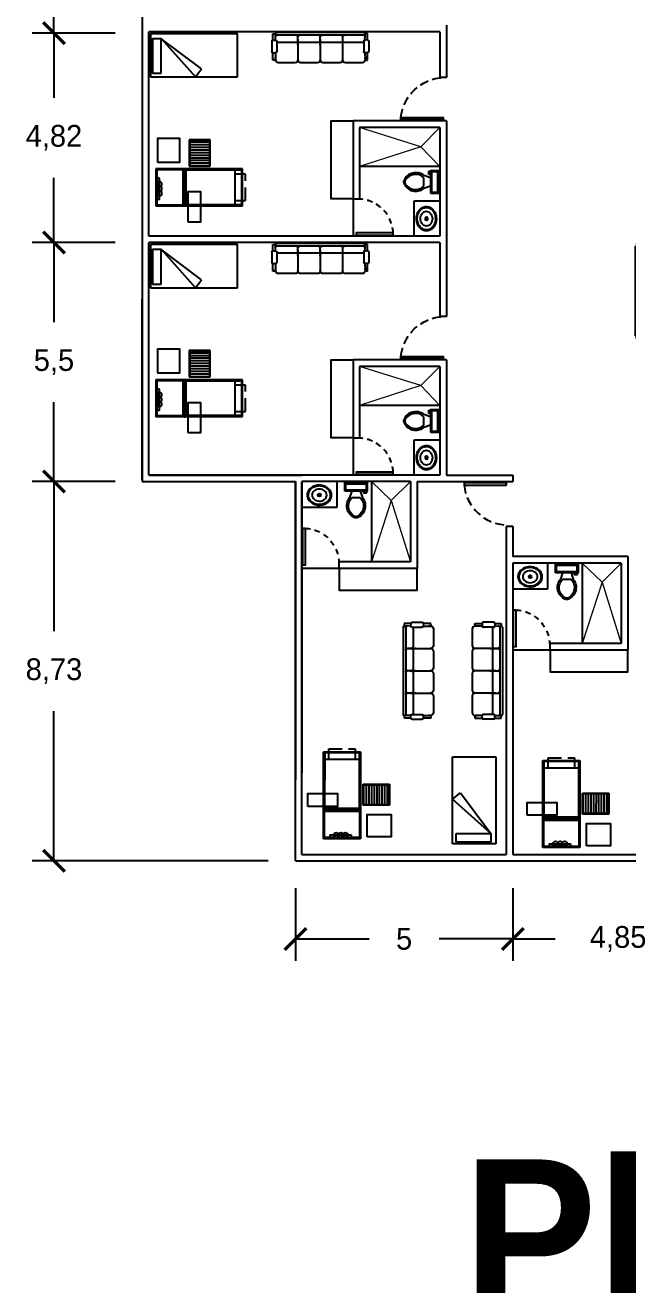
# Model space of a CAD drawing. Header units: millimetres. Extents: x -1615 to -538, y 177 to 397.
# Drawn here: x -1351.71 to -1337.84, y 299.51 to 328.48 of the extents above; entities that cross this region are included whole.
import ezdxf

# ---------------------------------------------------------------- set-up
doc = ezdxf.new("R2010")
doc.units = ezdxf.units.MM
for name, pattern in [('HIDDEN', [0.375, 0.25, -0.125]), ('HIDDEN2', [0.1875, 0.125, -0.0625]), ('OCULTA2', [0.3, 0.2, -0.1])]:
    doc.linetypes.add(name, pattern=pattern)
for name, color, linetype in [('MOB', 7, 'Continuous'), ('MUEB', 251, 'Continuous'), ('MUEBLES', 9, 'Continuous'), ('MUROS', 1, 'Continuous'), ('VENT', 4, 'Continuous'), ('VENTANAS', 4, 'Continuous')]:
    doc.layers.add(name, color=color, linetype=linetype)
doc.layers.add('venpu', color=7, linetype='Continuous', lineweight=15)
doc.styles.get("Standard").update_dxf_attribs({"font": 'stylu.ttf'})
doc.dimstyles.new('ISO-25', dxfattribs={"dimtxt": 0.5, "dimasz": 0.5, "dimexe": 0.5, "dimexo": 0.625, "dimtad": 0, "dimtih": 1, "dimtoh": 1, "dimtxsty": 'Standard', "dimblk": 'ARCHTICK', "dimcen": 2.5, "dimadec": 0, "dimazin": 0, "dimtfac": 1, "dimtmove": 0, "dimatfit": 3, "dimfxl": 0, "dimarcsym": 0})

# ---------------------------------------------------------------- blocks, each defined once
blk = doc.blocks.new('SILLON4')
at = {"layer": 'MOB'}
for p, q in [((0.609, 1.016), (0.262, 0.867)), ((0.719, 0.998), (0.696, 0.988)), ((0.706, 0.964), (0.699, 0.98)), ((0.763, 0.83), (0.706, 0.964)), ((0.706, 0.964), (0.72, 0.932)), ((0.763, 0.83), (0.706, 0.964)), ((0.719, 0.998), (0.751, 1.012)), ((0.751, 1.012), (0.818, 0.854)), ((-0.337, 0.611), (-0.684, 0.462)), ((0.136, 0.814), (-0.211, 0.665)), ((0.414, 0.34), (0.226, 0.778)), ((0.436, 0.289), (0.226, 0.777)), ((0.825, 0.6), (0.415, 0.424)), ((0.844, 0.576), (0.75, 0.797)), ((0.818, 0.854), (0.763, 0.83)), ((0.947, 0.62), (0.852, 0.84)), ((0.933, 0.586), (0.878, 0.562)), ((0.933, 0.586), (0.991, 0.452)), ((-0.81, 0.408), (-1.156, 0.26)), ((-0.81, 0.408), (-1.156, 0.26)), ((0.922, 0.396), (-0.922, -0.396)), ((-0.684, 0.29), (-0.72, 0.372)), ((-0.531, -0.066), (-0.696, 0.317)), ((-0.059, 0.137), (-0.247, 0.575)), ((0.898, 0.451), (-0.061, 0.038)), ((0.352, 0.398), (-0.058, 0.222)), ((0.358, 0.471), (0.37, 0.443)), ((0.397, 0.38), (0.436, 0.29)), ((0.891, 0.446), (0.481, 0.271)), ((0.878, 0.562), (0.909, 0.492)), ((0.909, 0.491), (0.936, 0.428)), ((0.991, 0.452), (0.936, 0.428)), ((-1.219, 0.167), (-1.251, 0.154)), ((-1.251, 0.154), (-1.183, -0.004)), ((-1.219, 0.167), (-1.196, 0.177)), ((-1.185, 0.154), (-1.192, 0.169)), ((-1.157, 0.087), (-1.192, 0.169)), ((-1.128, 0.02), (-1.185, 0.154)), ((-1.185, 0.154), (-1.172, 0.121)), ((-1.183, -0.004), (-1.128, 0.02)), ((-1, -0.214), (-1.094, 0.006)), ((-0.041, 0.047), (-0.945, -0.341)), ((-0.588, 0.065), (-0.576, 0.037)), ((-0.121, 0.195), (-0.531, 0.019)), ((-0.115, 0.268), (-0.103, 0.24)), ((-0.076, 0.177), (-0.037, 0.087)), ((-1.102, -0.258), (-1.197, -0.038)), ((-1.068, -0.272), (-1.013, -0.248)), ((-1.068, -0.272), (-1.011, -0.406)), ((-0.594, -0.008), (-1.013, -0.188)), ((-1.013, -0.248), (-0.955, -0.383)), ((-1.012, -0.251), (-0.979, -0.328)), ((-0.549, -0.026), (-0.51, -0.116)), ((-0.464, -0.135), (-0.534, -0.165)), ((-1.011, -0.406), (-0.956, -0.382)), ((-0.956, -0.382), (-0.959, -0.375))]:
    blk.add_line(p, q, dxfattribs=at)
for centre, radius, start, end in [((0.636, 0.953), 0.0686, 23.2236, 113.2236), ((-0.31, 0.548), 0.0686, 23.2236, 113.2236), ((-0.31, 0.548), 0.0686, 23.2236, 113.2236), ((-0.184, 0.602), 0.0686, 113.2236, 203.2236), ((0.163, 0.751), 0.0686, 23.2236, 113.2236), ((0.163, 0.751), 0.0686, 23.2236, 113.2236), ((0.289, 0.804), 0.0686, 113.2236, 203.2236), ((0.773, 0.807), 0.0257, 113.2236, 203.2236), ((0.829, 0.83), 0.0257, 23.2236, 113.2236), ((0.923, 0.61), 0.0257, 293.2236, 23.2236), ((-0.783, 0.345), 0.0686, 23.2236, 113.2236), ((-0.783, 0.345), 0.0686, 23.2236, 113.2236), ((-0.656, 0.399), 0.0686, 113.2236, 203.2236), ((0.365, 0.366), 0.0343, 23.2236, 113.2236), ((0.429, 0.392), 0.0343, 113.2236, 203.2236), ((0.868, 0.586), 0.0257, 203.2236, 293.2236), ((0.877, 0.478), 0.0343, 293.2236, 23.2236), ((0.908, 0.427), 0.0257, 23.2236, 113.2236), ((0.912, 0.419), 0.0257, 293.2236, 23.2236), ((-1.129, 0.197), 0.0686, 113.2236, 203.2236), ((-1.118, -0.004), 0.0257, 23.2236, 113.2236), ((-0.517, -0.012), 0.0343, 113.2236, 203.2236), ((-0.107, 0.163), 0.0343, 23.2236, 113.2236), ((-0.044, 0.19), 0.0343, 113.2236, 203.2236), ((-0.069, 0.073), 0.0343, 293.2236, 23.2236), ((-0.006, 0.1), 0.0343, 203.2236, 293.2236), ((0.404, 0.276), 0.0343, 293.2236, 23.2236), ((0.467, 0.302), 0.0343, 203.2236, 293.2236), ((-1.173, -0.028), 0.0257, 113.2236, 203.2236), ((-1.078, -0.248), 0.0257, 203.2236, 293.2236), ((-1.023, -0.224), 0.0257, 293.2236, 23.2236), ((-0.58, -0.039), 0.0343, 23.2236, 113.2236), ((-0.541, -0.13), 0.0343, 293.2236, 23.2236), ((-0.478, -0.103), 0.0343, 203.2236, 293.2236), ((-0.955, -0.318), 0.0257, 203.2236, 293.2236), ((-0.935, -0.365), 0.0257, 113.2236, 203.2236), ((-0.932, -0.372), 0.0257, 203.2236, 293.2236)]:
    blk.add_arc(centre, radius, start, end, dxfattribs=at)
blk = doc.blocks.new('A$C63B07002')
at = {"layer": 'MOB', "xscale": -1, "rotation": 51.18713273036943}
blk.add_blockref('SILLON4', (1.259, 0.489), dxfattribs=at)
blk = doc.blocks.new('Sink - Oval top')
for p, q in [((-1, 0), (1, 0)), ((0, 1), (0, -1))]:
    blk.add_line(p, q)
at = {"linetype": 'Continuous'}
for points in [[(-12.2, 0.4, 0.117634), (-11.5, -3.4, 0.104469), (-8.9, -6.8, 0.090016), (-5.1, -9.1, 0.08192), (-0.3, -10, 0.08192), (4.5, -9.4, 0.090016), (8.4, -7.4, 0.104469), (11.2, -4.1, 0.117634), (12.2, -0.4, 0.117634), (11.5, 3.4, 0.104469), (8.9, 6.8, 0.090016), (5.1, 9.1, 0.08192), (0.3, 10, 0.08192), (-4.5, 9.4, 0.090016), (-8.4, 7.4, 0.104469), (-11.2, 4.1, 0.117634)], [(-11.3, 0.2, 0.118622), (-10.5, -3.3, 0.104678), (-8.1, -6.4, 0.089562), (-4.5, -8.4, 0.081185), (-0.1, -9.2, 0.081185), (4.3, -8.5, 0.089562), (7.9, -6.6, 0.104678), (10.4, -3.5, 0.118622), (11.3, -0.2, 0.118622), (10.5, 3.3, 0.104678), (8.1, 6.4, 0.089562), (4.5, 8.4, 0.081185), (0.1, 9.2, 0.081185), (-4.3, 8.5, 0.089562), (-7.9, 6.6, 0.104678), (-10.4, 3.5, 0.118622)], [(-7.4, 0.1, 0.118283), (-6.9, -2.2, 0.104607), (-5.3, -4.2, 0.089718), (-3, -5.5, 0.081436), (-0.1, -6, 0.081436), (2.8, -5.6, 0.089718), (5.2, -4.3, 0.104607), (6.9, -2.3, 0.118283), (7.4, -0.1, 0.118283), (6.9, 2.2, 0.104607), (5.3, 4.2, 0.089718), (3, 5.5, 0.081436), (0.1, 6, 0.081436), (-2.8, 5.6, 0.089718), (-5.2, 4.3, 0.104607), (-6.9, 2.3, 0.118283)]]:
    blk.add_lwpolyline(points, format="xyb", close=True, dxfattribs=at)
for radius in [1.5, 1]:
    blk.add_circle((0, 0), radius)
blk = doc.blocks.new('Toilet - top')
for p, q in [((-10, -8.5), (-8, -8.5)), ((-10, -9.5), (-10, -8.5)), ((-7, -9.5), (-10, -9.5)), ((-8, -8.5), (-8, -8)), ((-7, -8), (-7, -9.5)), ((-4, -8), (-6, -14)), ((4, -8), (6, -14)), ((9.5, -6), (9.5, -2)), ((4, -14), (-4, -14))]:
    blk.add_line(p, q)
blk.add_lwpolyline([(10.5, -8), (10.5, 0), (-10.5, 0), (-10.5, -8)], close=True)
for points in [[(-9.5, -2), (-9.5, -6)], [(8.5, -1), (-8.5, -1)], [(-8.5, -7), (8.5, -7)]]:
    blk.add_lwpolyline(points)
for centre, radius, start, end in [((-8.6, -1.9), 0.884, 81.8699, 188.1301), ((-8.6, -6.1), 0.884, 171.8699, 278.1301), ((8.6, -1.9), 0.884, 351.8699, 98.1301), ((8.6, -6.1), 0.884, 261.8699, 8.1301), ((3.5, -21.6), 12.2, 141.4691, 247.9714), ((4.2, -21.8), 11.3, 136.3677, 238.9468), ((-3.5, -21.6), 12.2, 292.0284, 38.5307), ((-4.2, -21.8), 11.3, 301.053, 43.6321), ((0, -27.9), 4, 245.7318, 294.2682), ((0, -29), 4, 254.8605, 285.1395)]:
    blk.add_arc(centre, radius, start, end)
blk = doc.blocks.new('A$C3FDD2C79')
at = {"layer": 'VENT'}
blk.add_line((0, 0.02), (0, 0), dxfattribs=at)
blk.add_lwpolyline([(0, 0.02), (0.85, 0.02), (0.85, 0.07), (0, 0.07)], close=True, dxfattribs=at)
at = {"layer": 'VENT', "linetype": 'HIDDEN2'}
blk.add_arc((0.035, 0.036), 0.815, 2.3785, 92.4407, dxfattribs=at)
blk = doc.blocks.new('MESEXP')
for p, q in [((-0.825, -0.35), (-0.825, 0.35)), ((-0.825, 0.35), (0.825, 0.35)), ((-0.679, 0.35), (-0.679, -0.35)), ((0.825, 0.35), (0.825, -0.35)), ((0.825, -0.35), (-0.825, -0.35))]:
    blk.add_line(p, q)
at = {"linetype": 'HIDDEN'}
blk.add_lwpolyline([(-0.679, -0.25), (-0.879, -0.25), (-0.879, 0.25), (-0.679, 0.25)], dxfattribs=at)
for points in [[(-0.805, -0.33), (0.245, -0.33), (0.245, 0.33), (-0.805, 0.33)], [(0.305, -0.33), (0.305, 0.33), (0.805, 0.33), (0.805, -0.33)], [(0.754, 0.174), (0.822, 0.174), (0.822, -0.224), (0.754, -0.224)]]:
    blk.add_lwpolyline(points, close=True)
blk.add_lwpolyline([(0.285, -0.35), (0.265, -0.35), (0.265, 0.35), (0.285, 0.35), (0.285, -0.35)])
for centre in [(0.754, 0.063), (0.754, -0.025), (0.754, -0.113)]:
    blk.add_circle(centre, 0.046)
blk = doc.blocks.new('3520105')
at = {"layer": 'MOB'}
for p, q in [((-0.195, -0.262), (-0.195, 0.238)), ((-0.195, 0.238), (0.205, 0.238)), ((-0.185, -0.002), (-0.185, 0.228)), ((-0.185, 0.228), (0.195, 0.228)), ((0.195, 0.198), (-0.185, 0.198)), ((0.195, 0.148), (-0.185, 0.148)), ((0.195, 0.098), (-0.185, 0.098)), ((0.195, 0.048), (-0.185, 0.048)), ((0.195, 0.228), (0.195, -0.002)), ((0.205, 0.238), (0.205, -0.262)), ((0.195, -0.002), (-0.185, -0.002)), ((-0.185, -0.252), (-0.185, -0.022)), ((0.195, -0.052), (-0.185, -0.052)), ((0.195, -0.102), (-0.185, -0.102)), ((0.195, -0.152), (-0.185, -0.152)), ((0.195, -0.202), (-0.185, -0.202)), ((0.195, -0.022), (0.195, -0.252)), ((0.205, -0.002), (0.205, -0.002)), ((0.205, -0.022), (0.205, -0.022)), ((0.205, -0.262), (-0.195, -0.262)), ((0.195, -0.252), (-0.185, -0.252))]:
    blk.add_line(p, q, dxfattribs=at)
blk = doc.blocks.new('A$C31F15ED4')
at = {"layer": 'VENT'}
blk.add_line((0, 0.03), (0, 0), dxfattribs=at)
blk.add_lwpolyline([(0, 0.03), (0.97, 0.03), (0.97, 0.08), (0, 0.08)], close=True, dxfattribs=at)
at = {"layer": 'VENT', "linetype": 'OCULTA2'}
blk.add_arc((-0.051, -0.025), 1.026, 5.8587, 87.1721, dxfattribs=at)
blk = doc.blocks.new('_ArchTick')
at = {"color": 0, "linetype": 'ByBlock', "const_width": 0.15}
blk.add_lwpolyline([(-0.5, -0.5), (0.5, 0.5)], dxfattribs=at)
blk = doc.blocks.new('*D221')
at = {"color": 0, "lineweight": -2}
for p, q in [((-1349.636, 333.184), (-1351.543, 333.184)), ((-1351.043, 333.184), (-1351.043, 331.663)), ((-1351.043, 328.301), (-1351.043, 329.822)), ((-1349.636, 328.301), (-1351.543, 328.301))]:
    blk.add_line(p, q, dxfattribs=at)
at = {"layer": 'Defpoints', "color": 0}
for p in [(-1349.011, 333.184), (-1351.043, 328.301), (-1349.011, 328.301)]:
    blk.add_point(p, dxfattribs=at)
at = {"color": 0, "lineweight": -2, "xscale": 0.5, "yscale": 0.5, "zscale": 0.5}
for p, rotation in [((-1351.043, 333.184), 90), ((-1351.043, 328.301), 270)]:
    blk.add_blockref('_ArchTick', p, dxfattribs=dict(at, rotation=rotation))
at = {"color": 0, "insert": (-1351.043, 330.743), "char_height": 0.5, "attachment_point": 5}
blk.add_mtext('4,88', dxfattribs=at)
blk = doc.blocks.new('*D222')
at = {"color": 0, "lineweight": -2}
for p, q in [((-1349.636, 328.301), (-1351.543, 328.301)), ((-1351.043, 328.301), (-1351.043, 326.813)), ((-1351.043, 323.484), (-1351.043, 324.972)), ((-1349.636, 323.484), (-1351.543, 323.484))]:
    blk.add_line(p, q, dxfattribs=at)
at = {"layer": 'Defpoints', "color": 0}
for p in [(-1349.011, 328.301), (-1351.043, 323.484), (-1349.011, 323.484)]:
    blk.add_point(p, dxfattribs=at)
at = {"color": 0, "lineweight": -2, "xscale": 0.5, "yscale": 0.5, "zscale": 0.5}
for p, rotation in [((-1351.043, 328.301), 90), ((-1351.043, 323.484), 270)]:
    blk.add_blockref('_ArchTick', p, dxfattribs=dict(at, rotation=rotation))
at = {"color": 0, "insert": (-1351.043, 325.893), "char_height": 0.5, "attachment_point": 5}
blk.add_mtext('4,82', dxfattribs=at)
blk = doc.blocks.new('*D223')
at = {"color": 0, "lineweight": -2}
for p, q in [((-1349.636, 323.484), (-1351.543, 323.484)), ((-1351.043, 323.484), (-1351.043, 321.655)), ((-1351.043, 317.986), (-1351.043, 319.815)), ((-1349.636, 317.986), (-1351.543, 317.986))]:
    blk.add_line(p, q, dxfattribs=at)
at = {"layer": 'Defpoints', "color": 0}
for p in [(-1349.011, 323.484), (-1351.043, 317.986), (-1349.011, 317.986)]:
    blk.add_point(p, dxfattribs=at)
at = {"color": 0, "lineweight": -2, "xscale": 0.5, "yscale": 0.5, "zscale": 0.5}
for p, rotation in [((-1351.043, 323.484), 90), ((-1351.043, 317.986), 270)]:
    blk.add_blockref('_ArchTick', p, dxfattribs=dict(at, rotation=rotation))
at = {"color": 0, "insert": (-1351.043, 320.735), "char_height": 0.5, "attachment_point": 5}
blk.add_mtext('5,5', dxfattribs=at)
blk = doc.blocks.new('*D224')
at = {"color": 0, "lineweight": -2}
for p, q in [((-1349.636, 317.986), (-1351.543, 317.986)), ((-1351.043, 317.986), (-1351.043, 314.543)), ((-1351.043, 309.26), (-1351.043, 312.703)), ((-1346.111, 309.26), (-1351.543, 309.26))]:
    blk.add_line(p, q, dxfattribs=at)
at = {"layer": 'Defpoints', "color": 0}
for p in [(-1349.011, 317.986), (-1351.043, 309.26), (-1345.486, 309.26)]:
    blk.add_point(p, dxfattribs=at)
at = {"color": 0, "lineweight": -2, "xscale": 0.5, "yscale": 0.5, "zscale": 0.5}
for p, rotation in [((-1351.043, 317.986), 90), ((-1351.043, 309.26), 270)]:
    blk.add_blockref('_ArchTick', p, dxfattribs=dict(at, rotation=rotation))
at = {"color": 0, "insert": (-1351.043, 313.623), "char_height": 0.5, "attachment_point": 5}
blk.add_mtext('8,73', dxfattribs=at)
blk = doc.blocks.new('*D212')
at = {"color": 0, "lineweight": -2}
for p, q in [((-1345.486, 308.635), (-1345.486, 306.965)), ((-1340.486, 308.635), (-1340.486, 306.965)), ((-1345.486, 307.465), (-1343.791, 307.465)), ((-1340.486, 307.465), (-1342.18, 307.465))]:
    blk.add_line(p, q, dxfattribs=at)
at = {"layer": 'Defpoints', "color": 0}
for p in [(-1345.486, 309.26), (-1340.486, 309.26), (-1340.486, 307.465)]:
    blk.add_point(p, dxfattribs=at)
at = {"color": 0, "lineweight": -2, "xscale": 0.5, "yscale": 0.5, "zscale": 0.5, "rotation": 180}
blk.add_blockref('_ArchTick', (-1345.486, 307.465), dxfattribs=at)
at = {"color": 0, "lineweight": -2, "xscale": 0.5, "yscale": 0.5, "zscale": 0.5}
blk.add_blockref('_ArchTick', (-1340.486, 307.465), dxfattribs=at)
at = {"color": 0, "insert": (-1342.986, 307.465), "char_height": 0.5, "attachment_point": 5}
blk.add_mtext('5', dxfattribs=at)
blk = doc.blocks.new('*D225')
at = {"color": 0, "lineweight": -2}
for p, q in [((-1340.486, 308.635), (-1340.486, 306.965)), ((-1335.636, 308.785), (-1335.636, 306.965)), ((-1340.486, 307.465), (-1339.506, 307.465)), ((-1335.636, 307.465), (-1336.616, 307.465))]:
    blk.add_line(p, q, dxfattribs=at)
at = {"layer": 'Defpoints', "color": 0}
for p in [(-1340.486, 309.26), (-1335.636, 309.41), (-1335.636, 307.465)]:
    blk.add_point(p, dxfattribs=at)
at = {"color": 0, "lineweight": -2, "xscale": 0.5, "yscale": 0.5, "zscale": 0.5, "rotation": 180}
blk.add_blockref('_ArchTick', (-1340.486, 307.465), dxfattribs=at)
at = {"color": 0, "lineweight": -2, "xscale": 0.5, "yscale": 0.5, "zscale": 0.5}
blk.add_blockref('_ArchTick', (-1335.636, 307.465), dxfattribs=at)
at = {"color": 0, "insert": (-1338.061, 307.465), "char_height": 0.5, "attachment_point": 5}
blk.add_mtext('4,85', dxfattribs=at)

msp = doc.modelspace()

# ---------------------------------------------------------------- linework, layer by layer
for p, q in [((-1344.161, 324.484), (-1344.161, 323.634)), ((-1344.161, 318.986), (-1344.161, 318.136)), ((-1344.486, 315.986), (-1345.336, 315.986)), ((-1339.636, 314.11), (-1340.486, 314.11))]:
    msp.add_line(p, q)
at = {"layer": 'MOB'}
for points in [[(-1344.161, 324.491), (-1344.661, 324.491), (-1344.661, 326.281), (-1344.161, 326.281)], [(-1344.161, 318.994), (-1344.661, 318.994), (-1344.661, 320.784), (-1344.161, 320.784)], [(-1344.478, 315.986), (-1344.478, 315.486), (-1342.688, 315.486), (-1342.688, 315.986)], [(-1339.628, 314.11), (-1339.628, 313.61), (-1337.838, 313.61), (-1337.838, 314.11)]]:
    msp.add_lwpolyline(points, close=True, dxfattribs=at)
at = {"layer": 'MUEB'}
for p, q in [((-1348.818, 328.293), (-1348.818, 327.293)), ((-1348.818, 328.293), (-1346.818, 328.293)), ((-1346.818, 327.293), (-1346.818, 328.293)), ((-1348.779, 328.179), (-1348.779, 327.379)), ((-1348.779, 328.179), (-1348.574, 328.179)), ((-1347.65, 327.476), (-1348.585, 328.179)), ((-1348.58, 328.178), (-1347.789, 327.296)), ((-1348.579, 327.379), (-1348.579, 328.179)), ((-1347.789, 327.296), (-1347.65, 327.476)), ((-1348.818, 327.293), (-1346.818, 327.293)), ((-1348.779, 327.379), (-1348.579, 327.379)), ((-1342.761, 324.434), (-1342.761, 323.634)), ((-1342.161, 324.434), (-1342.761, 324.434)), ((-1348.818, 323.443), (-1348.818, 322.443)), ((-1348.818, 323.443), (-1346.818, 323.443)), ((-1346.818, 322.443), (-1346.818, 323.443)), ((-1348.779, 323.329), (-1348.779, 322.529)), ((-1348.779, 323.329), (-1348.574, 323.329)), ((-1347.65, 322.626), (-1348.585, 323.329)), ((-1348.58, 323.328), (-1347.789, 322.446)), ((-1348.579, 322.529), (-1348.579, 323.329)), ((-1348.779, 322.529), (-1348.579, 322.529)), ((-1347.789, 322.446), (-1347.65, 322.626)), ((-1348.818, 322.443), (-1346.818, 322.443)), ((-1342.761, 318.936), (-1342.761, 318.136)), ((-1342.161, 318.936), (-1342.761, 318.936)), ((-1344.536, 317.986), (-1344.536, 317.386)), ((-1344.536, 317.386), (-1345.336, 317.386)), ((-1339.686, 316.11), (-1339.686, 315.51)), ((-1339.686, 315.51), (-1340.486, 315.51)), ((-1341.873, 309.655), (-1341.873, 311.655)), ((-1341.873, 311.655), (-1340.873, 311.655)), ((-1340.873, 311.655), (-1340.873, 309.655)), ((-1341.871, 310.684), (-1341.691, 310.823)), ((-1340.989, 309.893), (-1341.871, 310.684)), ((-1341.691, 310.823), (-1340.988, 309.888)), ((-1341.787, 309.694), (-1341.787, 309.894)), ((-1341.787, 309.894), (-1340.987, 309.894)), ((-1340.987, 309.894), (-1340.987, 309.694)), ((-1340.873, 309.655), (-1341.873, 309.655)), ((-1340.987, 309.694), (-1341.787, 309.694))]:
    msp.add_line(p, q, dxfattribs=at)
at = {"layer": 'MUEBLES'}
for points in [[(-1348.661, 325.334), (-1348.147, 325.334), (-1348.147, 325.88), (-1348.661, 325.88)], [(-1347.961, 323.962), (-1347.663, 323.962), (-1347.663, 324.647), (-1347.961, 324.647)], [(-1348.661, 320.484), (-1348.147, 320.484), (-1348.147, 321.03), (-1348.661, 321.03)], [(-1347.961, 319.112), (-1347.663, 319.112), (-1347.663, 319.797), (-1347.961, 319.797)], [(-1345.204, 310.512), (-1345.204, 310.81), (-1344.52, 310.81), (-1344.52, 310.512)], [(-1340.157, 310.309), (-1340.157, 310.607), (-1339.473, 310.607), (-1339.473, 310.309)], [(-1343.833, 309.812), (-1343.833, 310.326), (-1343.287, 310.326), (-1343.287, 309.812)], [(-1338.786, 309.61), (-1338.786, 310.123), (-1338.24, 310.123), (-1338.24, 309.61)]]:
    msp.add_lwpolyline(points, close=True, dxfattribs=at)
at = {"layer": 'MUROS'}
for p, q in [((-1349.011, 338.184), (-1349.011, 317.986)), ((-1348.861, 323.634), (-1348.861, 328.334)), ((-1342.161, 328.334), (-1348.861, 328.334)), ((-1342.161, 328.334), (-1342.161, 327.275)), ((-1342.011, 328.484), (-1342.011, 327.282)), ((-1342.011, 327.282), (-1342.161, 327.282)), ((-1342.011, 326.281), (-1344.161, 326.281)), ((-1344.161, 326.281), (-1344.161, 324.484)), ((-1342.011, 326.281), (-1342.011, 321.785)), ((-1344.011, 326.131), (-1344.011, 324.484)), ((-1342.161, 326.131), (-1344.011, 326.131)), ((-1342.161, 326.131), (-1342.161, 323.634)), ((-1342.161, 326.131), (-1342.161, 323.634)), ((-1342.161, 325.231), (-1344.011, 325.231)), ((-1344.011, 324.484), (-1344.161, 324.484)), ((-1342.161, 323.634), (-1348.861, 323.634)), ((-1348.861, 318.136), (-1348.861, 323.484)), ((-1342.161, 323.484), (-1348.861, 323.484)), ((-1342.161, 323.634), (-1345.261, 323.634)), ((-1342.161, 323.484), (-1342.161, 321.778)), ((-1342.011, 323.634), (-1342.011, 323.634)), ((-1349.011, 318.034), (-1349.011, 322.184)), ((-1342.011, 321.785), (-1342.161, 321.785)), ((-1342.011, 320.784), (-1344.161, 320.784)), ((-1344.161, 320.784), (-1344.161, 318.986)), ((-1342.011, 320.784), (-1342.011, 318.136)), ((-1344.011, 320.634), (-1344.011, 318.986)), ((-1342.161, 320.634), (-1344.011, 320.634)), ((-1342.161, 320.634), (-1342.161, 318.136)), ((-1342.161, 320.634), (-1342.161, 318.136)), ((-1342.161, 319.734), (-1344.011, 319.734)), ((-1344.011, 318.986), (-1344.161, 318.986)), ((-1348.861, 318.136), (-1346.361, 318.136)), ((-1342.161, 318.136), (-1348.861, 318.136)), ((-1346.361, 318.136), (-1345.336, 318.136)), ((-1342.688, 318.136), (-1345.486, 318.136)), ((-1345.336, 318.136), (-1345.486, 318.136)), ((-1342.011, 318.136), (-1342.011, 318.136)), ((-1342.011, 318.136), (-1340.486, 318.136)), ((-1340.486, 318.136), (-1340.486, 317.986)), ((-1349.011, 317.986), (-1345.486, 317.986)), ((-1345.486, 309.26), (-1345.486, 317.986)), ((-1345.486, 313.986), (-1345.486, 317.986)), ((-1345.486, 317.986), (-1345.486, 311.136)), ((-1345.336, 316.136), (-1345.336, 317.986)), ((-1345.336, 309.41), (-1345.336, 317.986)), ((-1342.838, 317.986), (-1345.336, 317.986)), ((-1345.336, 317.986), (-1345.336, 311.286)), ((-1342.838, 317.986), (-1345.336, 317.986)), ((-1343.738, 317.986), (-1343.738, 316.136)), ((-1342.838, 317.986), (-1342.838, 316.136)), ((-1342.688, 317.986), (-1342.688, 315.986)), ((-1342.688, 317.986), (-1340.486, 317.986)), ((-1340.636, 317.986), (-1340.636, 317.906)), ((-1340.636, 316.952), (-1340.636, 309.41)), ((-1340.486, 316.952), (-1340.636, 316.952)), ((-1340.486, 316.952), (-1340.486, 316.26)), ((-1342.838, 316.136), (-1344.486, 316.136)), ((-1344.486, 316.136), (-1344.486, 315.986)), ((-1340.636, 316.26), (-1340.636, 309.41)), ((-1337.838, 316.26), (-1340.486, 316.26)), ((-1340.486, 316.11), (-1340.486, 309.41)), ((-1337.988, 316.11), (-1340.486, 316.11)), ((-1340.486, 316.11), (-1340.486, 309.41)), ((-1337.988, 316.11), (-1340.486, 316.11)), ((-1338.888, 316.11), (-1338.888, 314.26)), ((-1337.988, 316.11), (-1337.988, 314.26)), ((-1337.838, 316.26), (-1337.838, 314.11)), ((-1342.688, 315.986), (-1344.486, 315.986)), ((-1345.486, 309.986), (-1345.486, 314.136)), ((-1337.988, 314.26), (-1339.636, 314.26)), ((-1339.636, 314.26), (-1339.636, 314.11)), ((-1337.838, 314.11), (-1339.636, 314.11)), ((-1345.486, 309.26), (-1315.411, 309.26)), ((-1345.336, 309.41), (-1340.636, 309.41)), ((-1340.486, 309.41), (-1335.786, 309.41)), ((-1340.486, 309.41), (-1335.786, 309.41))]:
    msp.add_line(p, q, dxfattribs=at)
at = {"layer": 'venpu'}
for p, q in [((-1342.598, 325.689), (-1344.011, 326.131)), ((-1342.161, 326.131), (-1342.598, 325.689)), ((-1342.598, 325.689), (-1344.011, 325.231)), ((-1342.598, 325.689), (-1342.161, 325.231)), ((-1342.598, 320.192), (-1344.011, 320.634)), ((-1342.161, 320.634), (-1342.598, 320.192)), ((-1342.598, 320.192), (-1344.011, 319.734)), ((-1342.598, 320.192), (-1342.161, 319.734)), ((-1343.28, 317.549), (-1343.738, 317.986)), ((-1342.838, 317.986), (-1343.28, 317.549)), ((-1343.28, 317.549), (-1343.738, 316.136)), ((-1343.28, 317.549), (-1342.838, 316.136)), ((-1338.43, 315.673), (-1338.888, 316.11)), ((-1337.988, 316.11), (-1338.43, 315.673)), ((-1338.43, 315.673), (-1338.888, 314.26)), ((-1338.43, 315.673), (-1337.988, 314.26))]:
    msp.add_line(p, q, dxfattribs=at)

# ---------------------------------------------------------------- block references
at = {"xscale": -1}
for p in [(-1342.088, 326.281), (-1342.088, 320.784)]:
    msp.add_blockref('A$C31F15ED4', p, dxfattribs=at)
for p in [(-1344.086, 323.634), (-1344.086, 318.136)]:
    msp.add_blockref('A$C3FDD2C79', p)
at = {"rotation": 180}
msp.add_blockref('A$C31F15ED4', (-1340.636, 317.986), dxfattribs=at)
at = {"xscale": -1, "rotation": 270}
for p in [(-1345.336, 316.061), (-1340.486, 314.185)]:
    msp.add_blockref('A$C3FDD2C79', p, dxfattribs=at)
at = {"layer": 'MOB', "yscale": 1.211759999999913, "zscale": 1.21176}
for p, xscale, rotation in [((-1347.684, 325.56), -1.211759999999726, 0.004902388783802891), ((-1347.684, 320.71), -1.211759999999726, 0.004902388783802891), ((-1343.607, 310.789), 1.211759999999953, 269.9950976112162), ((-1338.56, 310.586), 1.211759999999953, 269.9950976112162)]:
    msp.add_blockref('3520105', p, dxfattribs=dict(at, xscale=xscale, rotation=rotation))
at = {"layer": 'MOB', "linetype": 'Continuous', "yscale": 1.211759999999913, "zscale": 1.21176}
for p, xscale, rotation in [((-1347.702, 324.753), -1.211759999999726, 0.004902388783802891), ((-1347.702, 319.903), -1.211759999999726, 0.004902388783802891), ((-1344.414, 310.771), 1.211759999999953, 269.9950976112162), ((-1339.367, 310.569), 1.211759999999953, 269.9950976112162)]:
    msp.add_blockref('MESEXP', p, dxfattribs=dict(at, xscale=xscale, rotation=rotation))
at = {"layer": 'MUEB', "rotation": 270}
for name, p, xscale, yscale, zscale in [('Toilet - top', (-1342.185, 324.878), 0.02459040943131185, 0.02459040943108448, 0.02459040943121208), ('Sink - Oval top', (-1342.473, 324.033), -0.02288834281034724, 0.02288834281034724, 0.02288834281040316), ('Toilet - top', (-1342.185, 319.38), 0.02459040943131185, 0.02459040943108448, 0.02459040943121208), ('Sink - Oval top', (-1342.473, 318.536), -0.02288834281034724, 0.02288834281034724, 0.02288834281040316)]:
    msp.add_blockref(name, p, dxfattribs=dict(at, xscale=xscale, yscale=yscale, zscale=zscale))
at = {"layer": 'MUEB'}
for name, p, xscale, yscale, zscale in [('Sink - Oval top', (-1344.936, 317.674), 0.02288834281034724, 0.02288834281034724, 0.02288834281040316), ('Toilet - top', (-1344.092, 317.962), -0.02459040943085711, 0.02459040943108448, 0.02459040943121208), ('Sink - Oval top', (-1340.086, 315.797), 0.02288834281034724, 0.02288834281034724, 0.02288834281040316), ('Toilet - top', (-1339.242, 316.085), -0.02459040943085711, 0.02459040943108448, 0.02459040943121208)]:
    msp.add_blockref(name, p, dxfattribs=dict(at, xscale=xscale, yscale=yscale, zscale=zscale))
at = {"layer": 'VENTANAS'}
for p, rotation in [((-1343.573, 328.155), 152.0426454678434), ((-1343.573, 323.305), 152.0426454678434), ((-1337.507, 323.711), 242.0426454678434), ((-1342.847, 314.976), 242.0426454678434)]:
    msp.add_blockref('A$C63B07002', p, dxfattribs=dict(at, rotation=rotation))
at = {"layer": 'VENTANAS', "xscale": -1, "rotation": 117.9573545321566}
for p in [(-1340.883, 314.976), (-1335.965, 314.698)]:
    msp.add_blockref('A$C63B07002', p, dxfattribs=at)

# ---------------------------------------------------------------- texts
at = {"insert": (-1317.941, 302.395), "char_height": 3.44596, "width": 71.25909, "attachment_point": 2}
msp.add_mtext('{\\fStylus BT|b1|i0|c0|p34;Planta Arquitectonica \\PCuarto Nivel}', dxfattribs=at)

# ---------------------------------------------------------------- dimensions: what is measured, and where the dimension line sits
for base, p1, p2, picture, middle in [((-1351.043, 328.301), (-1349.011, 333.184), (-1349.011, 328.301), '*D221', (-1351.043, 330.743)), ((-1351.043, 323.484), (-1349.011, 328.301), (-1349.011, 323.484), '*D222', (-1351.043, 325.893)), ((-1351.043, 317.986), (-1349.011, 323.484), (-1349.011, 317.986), '*D223', (-1351.043, 320.735)), ((-1351.043, 309.26), (-1349.011, 317.986), (-1345.486, 309.26), '*D224', (-1351.043, 313.623))]:
    dim = msp.add_linear_dim(base=base, p1=p1, p2=p2, angle=90, dimstyle='ISO-25', override={"dimtmove": 1})
    dim.commit()
    dim.dimension.update_dxf_attribs({"geometry": picture, "text_midpoint": middle})
dim = msp.add_linear_dim(base=(-1340.486, 307.465), p1=(-1345.486, 309.26), p2=(-1340.486, 309.26), dimstyle='ISO-25')
dim.commit()
dim.dimension.update_dxf_attribs({"geometry": '*D212', "text_midpoint": (-1342.986, 307.465)})
dim = msp.add_linear_dim(base=(-1335.636, 307.465), p1=(-1340.486, 309.26), p2=(-1335.636, 309.41), dimstyle='ISO-25', override={"dimtmove": 1})
dim.commit()
dim.dimension.update_dxf_attribs({"geometry": '*D225', "text_midpoint": (-1338.061, 307.465)})

doc.saveas('drawing.dxf')
